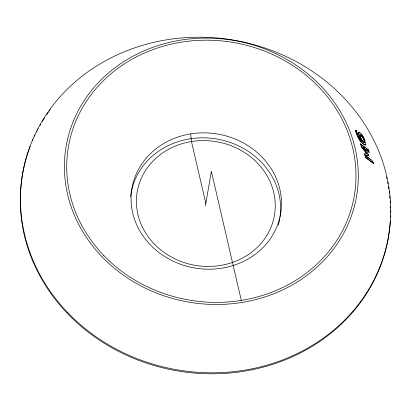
<?xml version="1.0" encoding="UTF-8"?>
<svg xmlns="http://www.w3.org/2000/svg" width="411" height="411" viewBox="0 0 411 411"><rect width="100%" height="100%" fill="white"/><g stroke="black" fill="none" stroke-linecap="round" stroke-linejoin="round"><path stroke-width="0.62" d="M361.212 138.861L362.6 141.461L364.12 142.653L364.408 142.386C364.223 139.504 361.927 135.943 360.062 134.818C362.764 136.02 364.146 139.463 364.608 142.283L364.326 142.555C361.803 140.988 360.442 137.829 359.954 135.003L360.062 134.818M365.579 144.857L365.862 144.215C364.742 139.848 363.088 134.572 359.019 132.142L358.443 132.753L358.937 135.188L360.653 139.231L362.302 141.456C359.122 138.8 357.416 134.782 356.455 130.842L355.299 130.2C357.077 135.825 359.543 142.668 365.292 145.124L365.862 144.215M205.413 205.998L211.352 171.279L241.283 300.41M361.567 140.367L359.137 135.085L358.762 132.275M365.78 144.759L365.497 145.026C359.748 142.566 357.282 135.722 355.505 130.102M355.299 130.2L356.455 130.842M356.825 132.337L356.25 130.945M358.556 132.373L359.019 132.142M357.113 133.221L357.452 134.14M359.414 132.25L358.813 132.239M361.207 133.858L361.839 134.695M358.479 136.483L358.839 137.623M360.036 135.841L360.134 136.853M362.476 135.666L364.3 139.252M359.635 138.481L360.262 139.365M364.87 140.644L364.285 139.817M360.678 143.845L362.019 147.328L366.977 153.806L361.819 147.431L360.473 143.948L368.292 149.804L369.217 152.209L363.247 147.796M366.186 148.412L368.292 149.804M369.217 152.209L362.492 146.943L367.819 153.503L368.58 155.471L365.888 155.769L372.613 161.03L373.532 163.424L365.718 157.562L364.382 154.089L367.182 153.709M366.853 152.666L367.819 153.503M366.222 155.805L368.58 155.471M365.718 157.562L373.532 163.424M364.382 154.089L366.977 153.806M360.473 143.948L365.23 147.667M366.643 156.617L370.969 160.002M363.047 147.981L365.713 151.263M368.086 149.902L369.011 152.306M372.638 161.729L373.332 163.521M367.619 153.606L368.374 155.574M364.583 153.991L365.924 157.464M205.839 203.517L191.469 141.533L190.699 133.888A75.408 67.949 9.7 0 1 277.769 224.401A75.408 67.949 9.7 0 1 150.323 244.822A75.408 67.949 9.7 0 1 190.699 133.888M390.28 220.743A185.623 167.262 9.7 0 1 170.133 369.525A185.623 167.262 9.7 0 1 30.286 146.126M32.428 140.829A185.623 167.262 9.7 0 1 32.931 139.658M34.514 136.159A185.623 167.262 9.7 0 1 35.058 134.998M36.471 132.116A185.623 167.262 9.7 0 1 37.052 130.97M37.642 129.825A185.623 167.262 9.7 0 1 38.249 128.684M40.114 125.298A185.623 167.262 9.7 0 1 40.751 124.179M42.395 121.399A185.623 167.262 9.7 0 1 44.439 118.116M46.556 114.89A185.623 167.262 9.7 0 1 48.38 112.244M49.125 111.201A185.623 167.262 9.7 0 1 50.25 109.645M386.535 176.977A185.623 167.262 9.7 0 1 386.957 178.842M387.609 181.965A185.623 167.262 9.7 0 1 387.969 183.851M388.416 186.373A185.623 167.262 9.7 0 1 388.816 188.911M389.181 191.454A185.623 167.262 9.7 0 1 389.428 193.365M389.715 195.919A185.623 167.262 9.7 0 1 389.962 198.477M390.162 201.036A185.623 167.262 9.7 0 1 390.286 202.957M390.44 206.152A185.623 167.262 9.7 0 1 390.496 208.069M390.537 210.622A185.623 167.262 9.7 0 1 390.542 212.528M390.496 215.703A185.623 167.262 9.7 0 1 390.435 217.599M130.58 196.859A75.408 67.949 9.7 0 1 213.956 138.574A75.408 67.949 9.7 0 1 280.009 217.029M279.819 218.287A75.408 67.949 9.7 0 1 278.288 225.141M102.051 256.829A147.338 132.763 9.7 0 0 351.061 216.931A147.338 132.763 9.7 0 0 180.938 40.088A147.338 132.763 9.7 0 0 102.051 256.829M103.772 255.483A145.021 130.672 9.7 0 0 348.857 216.212A145.021 130.672 9.7 0 0 181.415 42.153A145.021 130.672 9.7 0 0 103.772 255.483M67.887 312.776A185.623 167.262 9.7 0 0 381.598 262.511A185.623 167.262 9.7 0 0 167.272 39.723A185.623 167.262 9.7 0 0 67.887 312.776M154.202 243.934A69.608 62.724 9.7 0 0 271.846 225.084A69.608 62.724 9.7 0 0 191.469 141.533A69.608 62.724 9.7 0 0 154.202 243.934"/></g></svg>
